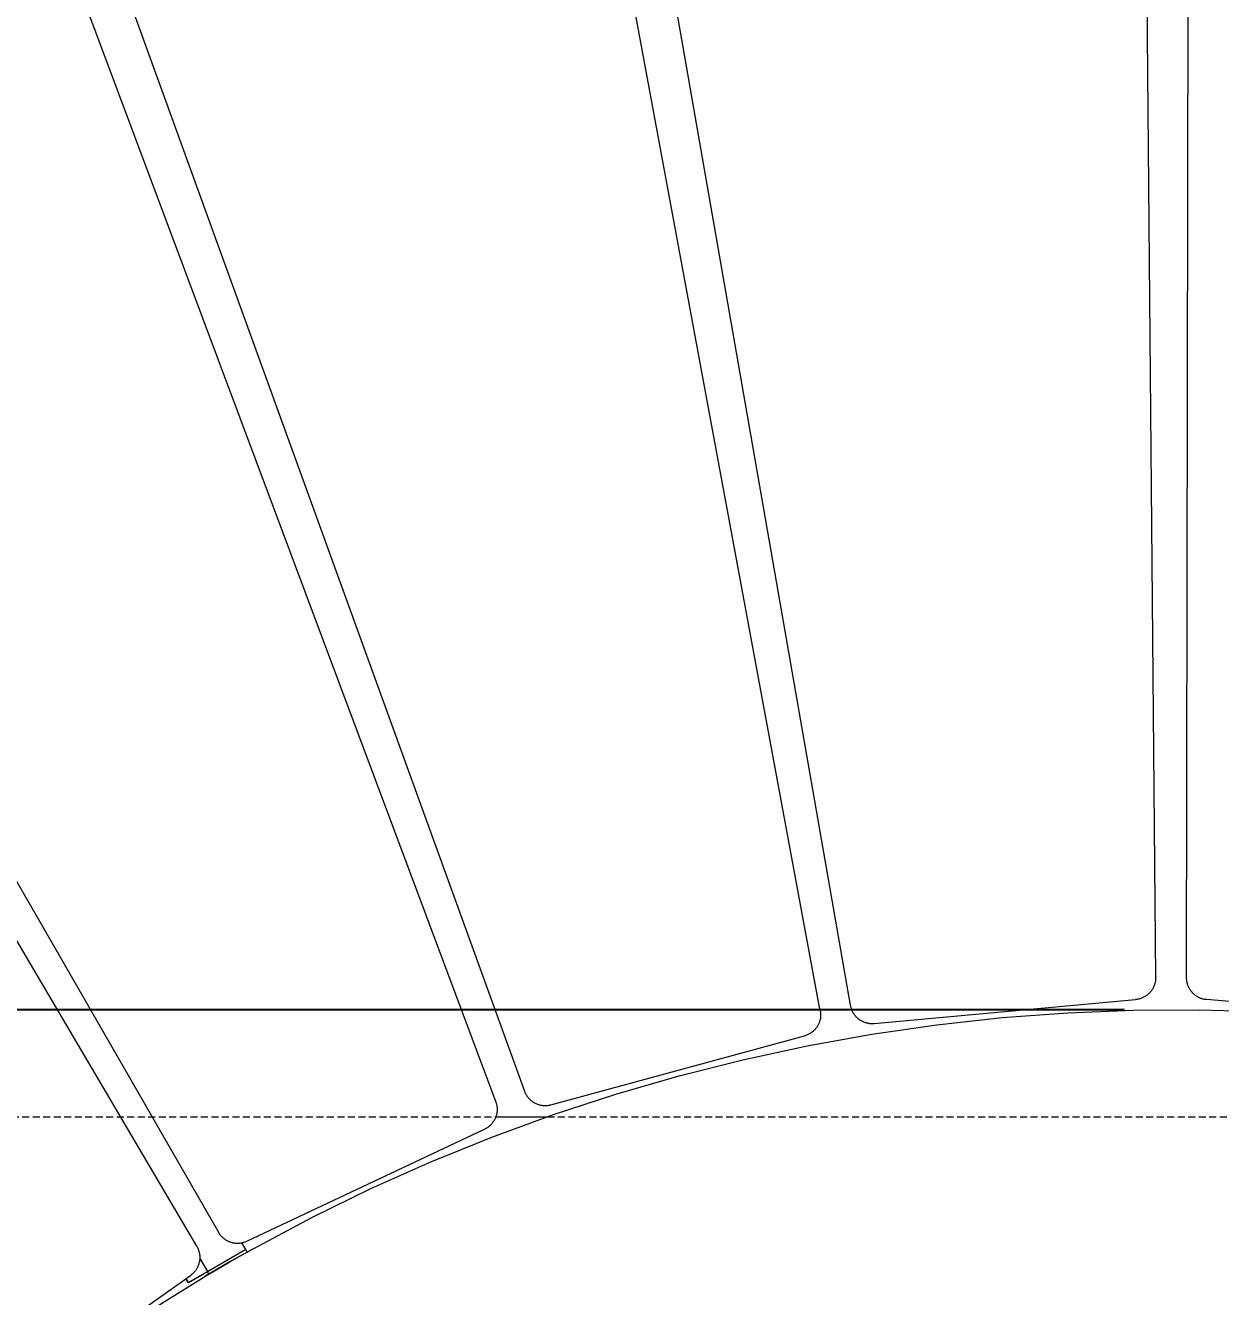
# Model space of a CAD drawing. Header units: millimetres. Extents: x -263 to 4879, y -277 to 2995.
# Drawn here: x 542.4 to 759.1, y 836.8 to 1067.4 of the extents above; entities that cross this region are included whole.
import ezdxf

# ---------------------------------------------------------------- set-up
doc = ezdxf.new("R2010")
doc.units = ezdxf.units.MM
doc.linetypes.add('HIDDEN', pattern=[1.905, 1.27, -0.635])
for name, color, linetype, lineweight in [('ZANO_R', 7, 'Continuous', 0), ('ZANO_R_przerywana', 7, 'HIDDEN', 0), ('ZANO_W', 1, 'Continuous', 0)]:
    doc.layers.add(name, color=color, linetype=linetype, lineweight=lineweight)
doc.styles.add('Arial', font='arial.ttf')
doc.styles.get("Standard").update_dxf_attribs({"font": 'ARIALUNI.TTF'})
doc.dimstyles.new('pl i ang', dxfattribs={"dimtxt": 50, "dimasz": 50, "dimexe": 1.25, "dimexo": 0.625, "dimgap": 10, "dimtad": 1, "dimtoh": 1, "dimtxsty": 'Standard', "dimcen": 2.5, "dimclrd": 1, "dimclre": 1, "dimclrt": 1, "dimadec": 0, "dimazin": 0, "dimtfac": 1, "dimtmove": 0, "dimatfit": 3, "dimfxl": 1, "dimarcsym": 1})

# ---------------------------------------------------------------- blocks, each defined once
blk = doc.blocks.new('*D441')
at = {"layer": 'ZANO_W', "color": 1, "lineweight": -2}
for p, q in [((741.71, 888.75), (-154, 888.75)), ((-144, 239.89), (-144, 848.75)), ((741.71, 199.89), (-154, 199.89))]:
    blk.add_line(p, q, dxfattribs=at)
at = {"layer": 'ZANO_W', "color": 1}
for points in [[(-137.33, 848.75), (-150.67, 848.75), (-144, 888.75)], [(-150.67, 239.89), (-137.33, 239.89), (-144, 199.89)]]:
    blk.add_solid(points, dxfattribs=at)
at = {"layer": 'ZANO_W', "color": 1, "insert": (-174.42, 544.32), "char_height": 40, "attachment_point": 5, "rotation": 90, "style": 'Arial'}
blk.add_mtext('689', dxfattribs=at)
blk = doc.blocks.new('*D442')
at = {"layer": 'ZANO_W', "color": 1, "lineweight": -2}
for p, q in [((747.96, 1365.34), (-216.41, 1365.34)), ((-206.41, 1325.34), (-206.41, -236.41)), ((735.9, -276.41), (-216.41, -276.41))]:
    blk.add_line(p, q, dxfattribs=at)
at = {"layer": 'ZANO_W', "color": 1}
for points in [[(-199.74, 1325.34), (-213.08, 1325.34), (-206.41, 1365.34)], [(-213.08, -236.41), (-199.74, -236.41), (-206.41, -276.41)]]:
    blk.add_solid(points, dxfattribs=at)
at = {"layer": 'ZANO_W', "color": 1, "insert": (-236.83, 544.46), "char_height": 40, "attachment_point": 5, "rotation": 90, "style": 'Arial'}
blk.add_mtext('1642', dxfattribs=at)

msp = doc.modelspace()

# ---------------------------------------------------------------- linework, layer by layer
at = {"layer": 'ZANO_R'}
for p, q in [((747.35, 894.65), (743.27, 1361.32)), ((753.63, 1361.36), (752.89, 894.67)), ((611.66, 1349.34), (691.97, 889.6)), ((686.52, 888.62), (601.47, 1347.5)), ((473.93, 1312.84), (632.86, 874.04)), ((627.66, 872.12), (464.22, 1309.26)), ((344.64, 1252.98), (577.35, 848.44)), ((573.43, 845.88), (336.56, 1247.99)), ((746.77, 892.54), (746.69, 892.42)), ((746.84, 892.66), (746.77, 892.54)), ((746.9, 892.78), (746.84, 892.66)), ((746.96, 892.9), (746.9, 892.78)), ((747.02, 893.03), (746.96, 892.9)), ((747.07, 893.16), (747.02, 893.03)), ((747.12, 893.29), (747.07, 893.16)), ((747.16, 893.42), (747.12, 893.29)), ((747.2, 893.55), (747.16, 893.42)), ((747.24, 893.69), (747.2, 893.55)), ((747.27, 893.82), (747.24, 893.69)), ((747.29, 893.96), (747.27, 893.82)), ((747.31, 894.1), (747.29, 893.96)), ((747.33, 894.23), (747.31, 894.1)), ((747.34, 894.37), (747.33, 894.23)), ((747.35, 894.65), (747.34, 894.51)), ((747.34, 894.51), (747.34, 894.37)), ((752.89, 894.67), (752.89, 894.53)), ((752.89, 894.53), (752.9, 894.39)), ((752.9, 894.39), (752.91, 894.25)), ((752.91, 894.25), (752.93, 894.12)), ((752.93, 894.12), (752.95, 893.98)), ((752.95, 893.98), (752.97, 893.84)), ((752.97, 893.84), (753, 893.71)), ((753, 893.71), (753.04, 893.57)), ((753.04, 893.57), (753.08, 893.44)), ((753.08, 893.44), (753.12, 893.31)), ((753.12, 893.31), (753.17, 893.18)), ((753.17, 893.18), (753.23, 893.05)), ((753.23, 893.05), (753.28, 892.93)), ((753.28, 892.93), (753.35, 892.8)), ((753.35, 892.8), (753.41, 892.68)), ((753.41, 892.68), (753.48, 892.56)), ((753.48, 892.56), (753.56, 892.45)), ((753.56, 892.45), (753.64, 892.33)), ((696.27, 886.31), (743.71, 890.63)), ((743.85, 890.64), (743.71, 890.63)), ((743.98, 890.66), (743.85, 890.64)), ((744.12, 890.69), (743.98, 890.66)), ((744.26, 890.72), (744.12, 890.69)), ((744.39, 890.75), (744.26, 890.72)), ((744.52, 890.79), (744.39, 890.75)), ((744.65, 890.83), (744.52, 890.79)), ((744.78, 890.88), (744.65, 890.83)), ((744.91, 890.93), (744.78, 890.88)), ((745.04, 890.99), (744.91, 890.93)), ((745.16, 891.05), (745.04, 890.99)), ((745.29, 891.11), (745.16, 891.05)), ((745.41, 891.18), (745.29, 891.11)), ((745.52, 891.26), (745.41, 891.18)), ((745.64, 891.33), (745.52, 891.26)), ((745.75, 891.42), (745.64, 891.33)), ((745.86, 891.5), (745.75, 891.42)), ((745.97, 891.59), (745.86, 891.5)), ((746.07, 891.68), (745.97, 891.59)), ((746.17, 891.78), (746.07, 891.68)), ((746.26, 891.88), (746.17, 891.78)), ((746.36, 891.98), (746.26, 891.88)), ((746.45, 892.09), (746.36, 891.98)), ((746.53, 892.19), (746.45, 892.09)), ((746.61, 892.31), (746.53, 892.19)), ((746.69, 892.42), (746.61, 892.31)), ((753.64, 892.33), (753.72, 892.22)), ((753.72, 892.22), (753.81, 892.11)), ((753.81, 892.11), (753.9, 892.01)), ((753.9, 892.01), (753.99, 891.91)), ((753.99, 891.91), (754.09, 891.81)), ((754.09, 891.81), (754.19, 891.71)), ((754.19, 891.71), (754.29, 891.62)), ((754.29, 891.62), (754.4, 891.53)), ((754.4, 891.53), (754.51, 891.45)), ((754.51, 891.45), (754.62, 891.37)), ((754.62, 891.37), (754.74, 891.29)), ((754.74, 891.29), (754.85, 891.22)), ((754.85, 891.22), (754.97, 891.15)), ((754.97, 891.15), (755.1, 891.08)), ((755.1, 891.08), (755.22, 891.02)), ((755.22, 891.02), (755.35, 890.97)), ((755.35, 890.97), (755.48, 890.92)), ((755.48, 890.92), (755.61, 890.87)), ((755.61, 890.87), (755.74, 890.83)), ((755.74, 890.83), (755.87, 890.79)), ((755.87, 890.79), (756.01, 890.76)), ((756.01, 890.76), (756.14, 890.73)), ((756.14, 890.73), (756.28, 890.71)), ((756.28, 890.71), (756.42, 890.69)), ((756.42, 890.69), (756.55, 890.68)), ((756.55, 890.68), (804.02, 886.69)), ((686.52, 888.62), (686.54, 888.48)), ((686.54, 888.48), (686.56, 888.35)), ((686.56, 888.35), (686.57, 888.21)), ((686.57, 888.21), (686.58, 888.07)), ((686.58, 888.07), (686.58, 887.93)), ((686.58, 887.93), (686.58, 887.79)), ((691.97, 889.6), (692, 889.47)), ((692, 889.47), (692.03, 889.33)), ((692.03, 889.33), (692.06, 889.2)), ((692.06, 889.2), (692.1, 889.07)), ((692.1, 889.07), (692.15, 888.93)), ((692.15, 888.93), (692.2, 888.81)), ((692.2, 888.81), (692.25, 888.68)), ((692.25, 888.68), (692.31, 888.55)), ((692.31, 888.55), (692.37, 888.43)), ((692.37, 888.43), (692.44, 888.31)), ((692.44, 888.31), (692.51, 888.19)), ((692.51, 888.19), (692.58, 888.07)), ((692.58, 888.07), (692.66, 887.96)), ((692.66, 887.96), (692.75, 887.85)), ((692.75, 887.85), (692.83, 887.74)), ((719.52, 887.37), (731.41, 888.25)), ((731.41, 888.25), (743.32, 888.73)), ((743.32, 888.73), (755.24, 888.8)), ((755.24, 888.8), (767.16, 888.45)), ((685.85, 885.59), (685.77, 885.48)), ((685.93, 885.71), (685.85, 885.59)), ((686.01, 885.82), (685.93, 885.71)), ((686.08, 885.94), (686.01, 885.82)), ((686.14, 886.06), (686.08, 885.94)), ((686.2, 886.19), (686.14, 886.06)), ((686.26, 886.32), (686.2, 886.19)), ((686.31, 886.44), (686.26, 886.32)), ((686.36, 886.57), (686.31, 886.44)), ((686.4, 886.7), (686.36, 886.57)), ((686.44, 886.84), (686.4, 886.7)), ((686.48, 886.97), (686.44, 886.84)), ((686.5, 887.11), (686.48, 886.97)), ((686.53, 887.24), (686.5, 887.11)), ((686.55, 887.38), (686.53, 887.24)), ((686.56, 887.52), (686.55, 887.38)), ((686.58, 887.66), (686.56, 887.52)), ((686.58, 887.79), (686.58, 887.66)), ((692.83, 887.74), (692.92, 887.63)), ((692.92, 887.63), (693.02, 887.53)), ((693.02, 887.53), (693.11, 887.43)), ((693.11, 887.43), (693.21, 887.34)), ((693.21, 887.34), (693.32, 887.25)), ((693.32, 887.25), (693.42, 887.16)), ((693.42, 887.16), (693.53, 887.07)), ((693.53, 887.07), (693.65, 886.99)), ((693.65, 886.99), (693.76, 886.92)), ((693.76, 886.92), (693.88, 886.85)), ((693.88, 886.85), (694, 886.78)), ((694, 886.78), (694.12, 886.71)), ((694.12, 886.71), (694.25, 886.65)), ((694.25, 886.65), (694.38, 886.6)), ((694.38, 886.6), (694.51, 886.55)), ((694.51, 886.55), (694.64, 886.5)), ((694.64, 886.5), (694.77, 886.46)), ((694.77, 886.46), (694.9, 886.42)), ((694.9, 886.42), (695.04, 886.39)), ((695.04, 886.39), (695.17, 886.36)), ((695.17, 886.36), (695.31, 886.34)), ((695.31, 886.34), (695.44, 886.32)), ((695.44, 886.32), (695.58, 886.31)), ((695.58, 886.31), (695.72, 886.3)), ((695.72, 886.3), (695.86, 886.29)), ((695.86, 886.29), (696, 886.29)), ((695.87, 884.36), (707.67, 886.07)), ((696, 886.29), (696.14, 886.3)), ((696.14, 886.3), (696.27, 886.31)), ((707.67, 886.07), (719.52, 887.37)), ((637.67, 871.54), (683.63, 884.03)), ((683.76, 884.07), (683.63, 884.03)), ((683.9, 884.11), (683.76, 884.07)), ((684.03, 884.16), (683.9, 884.11)), ((684.15, 884.21), (684.03, 884.16)), ((684.13, 882.25), (695.87, 884.36)), ((684.28, 884.27), (684.15, 884.21)), ((684.41, 884.33), (684.28, 884.27)), ((684.53, 884.4), (684.41, 884.33)), ((684.65, 884.47), (684.53, 884.4)), ((684.76, 884.54), (684.65, 884.47)), ((684.88, 884.62), (684.76, 884.54)), ((684.99, 884.7), (684.88, 884.62)), ((685.1, 884.78), (684.99, 884.7)), ((685.21, 884.87), (685.1, 884.78)), ((685.31, 884.97), (685.21, 884.87)), ((685.41, 885.06), (685.31, 884.97)), ((685.51, 885.16), (685.41, 885.06)), ((685.6, 885.26), (685.51, 885.16)), ((685.69, 885.37), (685.6, 885.26)), ((685.77, 885.48), (685.69, 885.37)), ((672.48, 879.73), (684.13, 882.25)), ((660.92, 876.81), (672.48, 879.73)), ((649.47, 873.5), (660.92, 876.81)), ((632.86, 874.04), (632.91, 873.91)), ((627.66, 872.12), (627.7, 871.99)), ((627.7, 871.99), (627.74, 871.86)), ((627.74, 871.86), (627.78, 871.73)), ((627.78, 871.73), (627.81, 871.59)), ((632.91, 873.91), (632.96, 873.78)), ((632.96, 873.78), (633.02, 873.66)), ((633.02, 873.66), (633.08, 873.53)), ((633.08, 873.53), (633.15, 873.41)), ((633.15, 873.41), (633.22, 873.29)), ((633.22, 873.29), (633.29, 873.18)), ((633.29, 873.18), (633.37, 873.06)), ((633.37, 873.06), (633.46, 872.95)), ((633.46, 872.95), (633.54, 872.84)), ((633.54, 872.84), (633.63, 872.74)), ((633.63, 872.74), (633.73, 872.64)), ((633.73, 872.64), (633.82, 872.54)), ((633.82, 872.54), (633.93, 872.44)), ((633.93, 872.44), (634.03, 872.35)), ((634.03, 872.35), (634.14, 872.26)), ((634.14, 872.26), (634.25, 872.18)), ((634.25, 872.18), (634.36, 872.1)), ((634.36, 872.1), (634.48, 872.02)), ((634.48, 872.02), (634.59, 871.95)), ((634.59, 871.95), (634.71, 871.88)), ((634.71, 871.88), (634.84, 871.82)), ((634.84, 871.82), (634.96, 871.76)), ((634.96, 871.76), (635.09, 871.7)), ((635.09, 871.7), (635.22, 871.65)), ((638.14, 869.79), (649.47, 873.5)), ((626.94, 865.69), (638.14, 869.79)), ((627.69, 869.41), (627.64, 869.28)), ((627.73, 869.54), (627.69, 869.41)), ((627.77, 869.67), (627.73, 869.54)), ((627.8, 869.81), (627.77, 869.67)), ((627.83, 869.94), (627.8, 869.81)), ((627.81, 871.59), (627.84, 871.46)), ((627.86, 870.08), (627.83, 869.94)), ((627.84, 871.46), (627.86, 871.32)), ((627.86, 871.32), (627.88, 871.18)), ((627.88, 870.22), (627.86, 870.08)), ((627.88, 871.18), (627.9, 871.05)), ((627.89, 870.35), (627.88, 870.22)), ((627.9, 870.49), (627.89, 870.35)), ((627.9, 871.05), (627.9, 870.91)), ((627.9, 870.91), (627.91, 870.77)), ((627.91, 870.63), (627.9, 870.49)), ((627.91, 870.77), (627.91, 870.63)), ((635.22, 871.65), (635.35, 871.61)), ((635.35, 871.61), (635.48, 871.57)), ((635.48, 871.57), (635.61, 871.53)), ((635.61, 871.53), (635.75, 871.5)), ((635.75, 871.5), (635.88, 871.47)), ((635.88, 871.47), (636.02, 871.45)), ((636.02, 871.45), (636.16, 871.43)), ((636.16, 871.43), (636.3, 871.41)), ((636.3, 871.41), (636.43, 871.4)), ((636.43, 871.4), (636.57, 871.4)), ((636.57, 871.4), (636.71, 871.4)), ((636.71, 871.4), (636.85, 871.41)), ((636.85, 871.41), (636.99, 871.42)), ((636.99, 871.42), (637.12, 871.43)), ((637.12, 871.43), (637.26, 871.45)), ((637.26, 871.45), (637.4, 871.48)), ((637.4, 871.48), (637.53, 871.51)), ((637.53, 871.51), (637.67, 871.54)), ((582.52, 846.82), (625.61, 867.1)), ((625.74, 867.16), (625.61, 867.1)), ((625.86, 867.23), (625.74, 867.16)), ((625.98, 867.3), (625.86, 867.23)), ((626.1, 867.37), (625.98, 867.3)), ((626.21, 867.45), (626.1, 867.37)), ((626.32, 867.53), (626.21, 867.45)), ((626.43, 867.62), (626.32, 867.53)), ((626.54, 867.71), (626.43, 867.62)), ((626.64, 867.8), (626.54, 867.71)), ((626.74, 867.9), (626.64, 867.8)), ((626.84, 868), (626.74, 867.9)), ((626.93, 868.1), (626.84, 868)), ((627.02, 868.2), (626.93, 868.1)), ((627.1, 868.31), (627.02, 868.2)), ((627.18, 868.43), (627.1, 868.31)), ((627.26, 868.54), (627.18, 868.43)), ((627.33, 868.66), (627.26, 868.54)), ((627.4, 868.78), (627.33, 868.66)), ((627.47, 868.9), (627.4, 868.78)), ((627.53, 869.02), (627.47, 868.9)), ((627.59, 869.15), (627.53, 869.02)), ((627.64, 869.28), (627.59, 869.15)), ((636.81, 869.32), (627.66, 869.32)), ((615.9, 861.21), (626.94, 865.69)), ((605.01, 856.34), (615.9, 861.21)), ((594.3, 851.11), (605.01, 856.34)), ((583.77, 845.5), (594.3, 851.11)), ((577.35, 848.44), (577.42, 848.33)), ((577.42, 848.33), (577.49, 848.21)), ((577.49, 848.21), (577.57, 848.1)), ((577.57, 848.1), (577.65, 847.98)), ((577.65, 847.98), (577.74, 847.88)), ((577.74, 847.88), (577.83, 847.77)), ((577.83, 847.77), (577.93, 847.67)), ((577.93, 847.67), (578.02, 847.57)), ((578.02, 847.57), (578.12, 847.48)), ((578.12, 847.48), (578.23, 847.39)), ((578.23, 847.39), (578.33, 847.3)), ((578.33, 847.3), (578.45, 847.21)), ((578.45, 847.21), (578.56, 847.13)), ((578.56, 847.13), (578.67, 847.06)), ((578.67, 847.06), (578.79, 846.99)), ((578.79, 846.99), (578.91, 846.92)), ((578.91, 846.92), (579.04, 846.85)), ((579.04, 846.85), (579.16, 846.8)), ((579.16, 846.8), (579.29, 846.74)), ((579.29, 846.74), (579.42, 846.69)), ((579.42, 846.69), (579.55, 846.64)), ((579.55, 846.64), (579.68, 846.6)), ((579.68, 846.6), (579.81, 846.57)), ((579.81, 846.57), (579.95, 846.53)), ((579.95, 846.53), (580.08, 846.51)), ((580.08, 846.51), (580.22, 846.48)), ((580.22, 846.48), (580.36, 846.46)), ((580.36, 846.46), (580.5, 846.45)), ((580.5, 846.45), (580.63, 846.44)), ((580.63, 846.44), (580.77, 846.44)), ((580.77, 846.44), (580.91, 846.44)), ((580.91, 846.44), (581.05, 846.45)), ((581.05, 846.45), (581.19, 846.46)), ((581.19, 846.46), (581.32, 846.47)), ((581.32, 846.47), (581.46, 846.49)), ((581.46, 846.49), (581.6, 846.52)), ((581.6, 846.52), (581.73, 846.55)), ((582.34, 845.27), (581.61, 846.52)), ((581.73, 846.55), (581.87, 846.58)), ((581.87, 846.58), (582, 846.62)), ((582, 846.62), (582.13, 846.66)), ((582.13, 846.66), (582.26, 846.71)), ((582.26, 846.71), (582.39, 846.76)), ((582.39, 846.76), (582.52, 846.82)), ((573.43, 845.88), (573.5, 845.76)), ((573.5, 845.76), (573.56, 845.63)), ((573.56, 845.63), (573.62, 845.51)), ((573.62, 845.51), (573.68, 845.38)), ((573.68, 845.38), (573.73, 845.25)), ((573.73, 845.25), (573.77, 845.12)), ((573.77, 845.12), (573.82, 844.99)), ((573.82, 844.99), (573.85, 844.86)), ((573.85, 844.86), (573.89, 844.72)), ((573.89, 844.72), (573.91, 844.59)), ((573.91, 844.59), (573.94, 844.45)), ((573.94, 844.45), (573.96, 844.31)), ((573.96, 844.31), (573.97, 844.18)), ((573.97, 844.18), (573.98, 844.04)), ((573.98, 844.04), (573.98, 843.9)), ((582.34, 845.27), (575.41, 841.27)), ((583.77, 845.5), (579.3, 842.97)), ((579.53, 843.11), (581.67, 844.34)), ((581.67, 844.34), (583.54, 845.38)), ((582.58, 844.84), (582.34, 845.27)), ((582.43, 844.75), (583.22, 845.2)), ((583.53, 845.37), (583.63, 845.43)), ((573.41, 841.79), (573.34, 841.67)), ((573.48, 841.91), (573.41, 841.79)), ((573.55, 842.03), (573.48, 841.91)), ((573.61, 842.15), (573.55, 842.03)), ((573.66, 842.28), (573.61, 842.15)), ((573.72, 842.41), (573.66, 842.28)), ((573.76, 842.54), (573.72, 842.41)), ((573.81, 842.67), (573.76, 842.54)), ((573.84, 842.8), (573.81, 842.67)), ((573.88, 842.94), (573.84, 842.8)), ((573.91, 843.07), (573.88, 842.94)), ((573.93, 843.21), (573.91, 843.07)), ((573.95, 843.35), (573.93, 843.21)), ((573.97, 843.48), (573.95, 843.35)), ((573.98, 843.62), (573.97, 843.48)), ((573.98, 843.9), (573.98, 843.76)), ((573.98, 843.76), (573.98, 843.62)), ((573.98, 843.74), (575.38, 841.32)), ((573.98, 843.67), (575.36, 841.29)), ((579.3, 842.97), (574.87, 840.37)), ((576.93, 841.61), (579.32, 842.99)), ((576.93, 841.61), (579.07, 842.85)), ((579.09, 842.86), (579.53, 843.11)), ((579.4, 843.03), (579.33, 842.99)), ((579.46, 843.07), (579.4, 843.03)), ((579.53, 843.11), (579.46, 843.07)), ((579.53, 843.11), (579.53, 843.11)), ((533.37, 813.12), (572.29, 840.58)), ((564.98, 834.22), (574.87, 840.37)), ((571.89, 839.29), (571.48, 840.01)), ((571.92, 839.32), (571.51, 840.03)), ((571.89, 839.29), (575.36, 841.29)), ((571.92, 839.32), (575.38, 841.32)), ((572.4, 840.66), (572.29, 840.58)), ((572.51, 840.75), (572.4, 840.66)), ((572.62, 840.83), (572.51, 840.75)), ((572.72, 840.93), (572.62, 840.83)), ((572.82, 841.02), (572.72, 840.93)), ((572.91, 841.12), (572.82, 841.02)), ((573.01, 841.23), (572.91, 841.12)), ((573.1, 841.33), (573.01, 841.23)), ((573.18, 841.44), (573.1, 841.33)), ((573.26, 841.55), (573.18, 841.44)), ((573.34, 841.67), (573.26, 841.55)), ((575.07, 840.49), (576.93, 841.61)), ((575.41, 841.27), (575.38, 841.32)), ((575.38, 840.68), (576.12, 841.12)), ((575.65, 840.84), (575.41, 841.27))]:
    msp.add_line(p, q, dxfattribs=at)
at = {"layer": 'ZANO_R_przerywana'}
msp.add_line((1103.13, 869.32), (503.13, 869.32), dxfattribs=at)

# ---------------------------------------------------------------- dimensions: what is measured, and where the dimension line sits
at = {"layer": 'ZANO_W'}
for base, p1, p2, picture, middle in [((-206.41, -276.41), (757.96, 1365.34), (745.9, -276.41), '*D442', (-236.83, 544.46)), ((-144, 888.75), (751.71, 199.89), (751.71, 888.75), '*D441', (-174.42, 544.32))]:
    dim = msp.add_linear_dim(base=base, p1=p1, p2=p2, angle=90, dimstyle='pl i ang', override={"dimtxt": 40, "dimasz": 40, "dimexe": 10, "dimexo": 10, "dimtoh": 0, "dimdec": 0, "dimtxsty": 'Arial', "dimtdec": 0, "dimtmove": 1}, dxfattribs=at)
    dim.commit()
    dim.dimension.update_dxf_attribs({"geometry": picture, "text_midpoint": middle})

doc.saveas('drawing.dxf')
